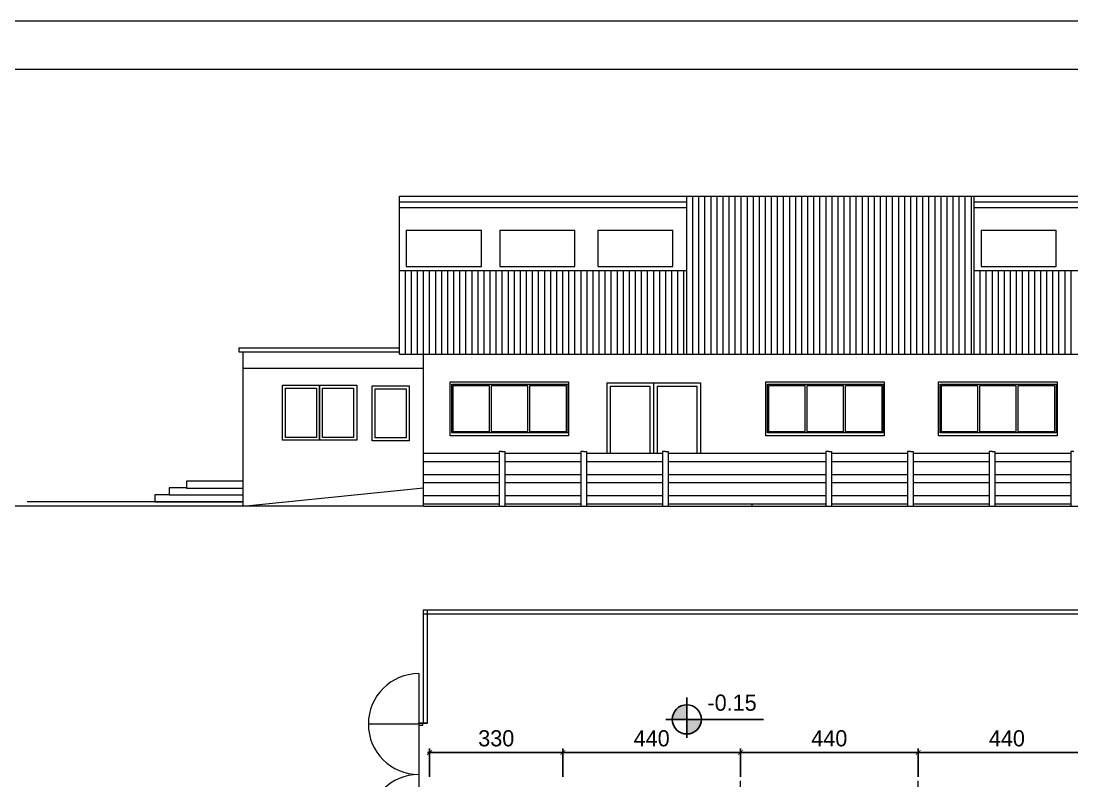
# Model space of a CAD drawing. Header units: millimetres. Extents: x 73 to 57768, y -40361 to 10065.
# Drawn here: x 4185 to 6789, y 8181 to 10065 of the extents above; entities that cross this region are included whole.
import ezdxf

# ---------------------------------------------------------------- set-up
doc = ezdxf.new("R2010")
doc.units = ezdxf.units.MM
doc.linetypes.add('ACAD_ISO04W100', pattern=[30, 24, -3, 0, -3])
for name, color, linetype, lineweight in [('1', 7, 'Continuous', 15), ('fekalna', 43, 'Continuous', 5), ('kote', 124, 'Continuous', 5), ('kote i srafura', 9, 'Continuous', 5), ('okvir', 120, 'Continuous', 13)]:
    doc.layers.add(name, color=color, linetype=linetype, lineweight=lineweight)
doc.layers.add('pogled', color=7, linetype='Continuous', lineweight=5, true_color=0x8db1c3)
doc.layers.add('TEXT', color=7, linetype='Continuous')
doc.dimstyles.new('1-200', dxfattribs={"dimtxt": 40, "dimasz": 12, "dimexe": 10, "dimexo": 10, "dimgap": 15, "dimtad": 1, "dimdec": 0, "dimtxsty": 'Standard', "dimblk": 'ARCHTICK', "dimcen": 2.5, "dimdle": 5, "dimadec": 0, "dimazin": 0, "dimtfac": 1, "dimtdec": 0, "dimtmove": 0, "dimatfit": 3, "dimldrblk": 'ARCHTICK', "dimfxl": 1, "dimarcsym": 0})

# ---------------------------------------------------------------- blocks, each defined once
blk = doc.blocks.new('_ArchTick')
at = {"layer": 'kote', "color": 0, "const_width": 0.15}
blk.add_lwpolyline([(-0.5, -0.5), (0.5, 0.5)], dxfattribs=at)
blk = doc.blocks.new('*D156')
at = {"layer": 'Defpoints', "color": 0}
for p in [(5527.8, 8251.9), (5197.8, 8181.4), (5527.8, 8181.4)]:
    blk.add_point(p, dxfattribs=at)
at = {"layer": 'kote i srafura', "color": 0, "lineweight": -2}
for p, q in [((5197.8, 8191.4), (5197.8, 8261.9)), ((5527.8, 8191.4), (5527.8, 8261.9)), ((5192.8, 8251.9), (5532.8, 8251.9))]:
    blk.add_line(p, q, dxfattribs=at)
at = {"layer": 'kote i srafura', "color": 0, "lineweight": -2, "xscale": 12, "yscale": 12, "zscale": 12, "rotation": 180}
blk.add_blockref('_ArchTick', (5197.8, 8251.9), dxfattribs=at)
at = {"layer": 'kote i srafura', "color": 0, "lineweight": -2, "xscale": 12, "yscale": 12, "zscale": 12}
blk.add_blockref('_ArchTick', (5527.8, 8251.9), dxfattribs=at)
at = {"layer": 'kote i srafura', "color": 0, "insert": (5362.8, 8286.9), "char_height": 40, "attachment_point": 5}
blk.add_mtext('330', dxfattribs=at)
blk = doc.blocks.new('*D157')
at = {"layer": 'Defpoints', "color": 0}
for p in [(5967.8, 8251.9), (5527.8, 8181.4), (5967.8, 8181.4)]:
    blk.add_point(p, dxfattribs=at)
at = {"layer": 'kote i srafura', "color": 0, "lineweight": -2}
for p, q in [((5527.8, 8191.4), (5527.8, 8261.9)), ((5967.8, 8191.4), (5967.8, 8261.9)), ((5522.8, 8251.9), (5972.8, 8251.9))]:
    blk.add_line(p, q, dxfattribs=at)
at = {"layer": 'kote i srafura', "color": 0, "lineweight": -2, "xscale": 12, "yscale": 12, "zscale": 12, "rotation": 180}
blk.add_blockref('_ArchTick', (5527.8, 8251.9), dxfattribs=at)
at = {"layer": 'kote i srafura', "color": 0, "lineweight": -2, "xscale": 12, "yscale": 12, "zscale": 12}
blk.add_blockref('_ArchTick', (5967.8, 8251.9), dxfattribs=at)
at = {"layer": 'kote i srafura', "color": 0, "insert": (5747.8, 8286.9), "char_height": 40, "attachment_point": 5}
blk.add_mtext('440', dxfattribs=at)
blk = doc.blocks.new('*D158')
at = {"layer": 'Defpoints', "color": 0}
for p in [(6407.8, 8251.9), (5967.8, 8181.4), (6407.8, 8181.4)]:
    blk.add_point(p, dxfattribs=at)
at = {"layer": 'kote i srafura', "color": 0, "lineweight": -2}
for p, q in [((5967.8, 8191.4), (5967.8, 8261.9)), ((6407.8, 8191.4), (6407.8, 8261.9)), ((5962.8, 8251.9), (6412.8, 8251.9))]:
    blk.add_line(p, q, dxfattribs=at)
at = {"layer": 'kote i srafura', "color": 0, "lineweight": -2, "xscale": 12, "yscale": 12, "zscale": 12, "rotation": 180}
blk.add_blockref('_ArchTick', (5967.8, 8251.9), dxfattribs=at)
at = {"layer": 'kote i srafura', "color": 0, "lineweight": -2, "xscale": 12, "yscale": 12, "zscale": 12}
blk.add_blockref('_ArchTick', (6407.8, 8251.9), dxfattribs=at)
at = {"layer": 'kote i srafura', "color": 0, "insert": (6187.8, 8286.9), "char_height": 40, "attachment_point": 5}
blk.add_mtext('440', dxfattribs=at)
blk = doc.blocks.new('*D159')
at = {"layer": 'Defpoints', "color": 0}
for p in [(6847.8, 8251.9), (6407.8, 8181.4), (6847.8, 8181.4)]:
    blk.add_point(p, dxfattribs=at)
at = {"layer": 'kote i srafura', "color": 0, "lineweight": -2}
for p, q in [((6407.8, 8191.4), (6407.8, 8261.9)), ((6847.8, 8191.4), (6847.8, 8261.9)), ((6402.8, 8251.9), (6852.8, 8251.9))]:
    blk.add_line(p, q, dxfattribs=at)
at = {"layer": 'kote i srafura', "color": 0, "lineweight": -2, "xscale": 12, "yscale": 12, "zscale": 12, "rotation": 180}
blk.add_blockref('_ArchTick', (6407.8, 8251.9), dxfattribs=at)
at = {"layer": 'kote i srafura', "color": 0, "lineweight": -2, "xscale": 12, "yscale": 12, "zscale": 12}
blk.add_blockref('_ArchTick', (6847.8, 8251.9), dxfattribs=at)
at = {"layer": 'kote i srafura', "color": 0, "insert": (6627.8, 8286.9), "char_height": 40, "attachment_point": 5}
blk.add_mtext('440', dxfattribs=at)

msp = doc.modelspace()

# ---------------------------------------------------------------- hatches: boundary and pattern name
at = {"layer": 'TEXT'}
h = msp.add_hatch(color=256, dxfattribs=at)
h.paths.add_polyline_path([(5834.86, 8334.069), (5834.86, 8370.305, 0.41421356), (5798.624, 8334.069)])
h.paths.add_polyline_path([(5871.096, 8334.069), (5834.86, 8334.069), (5834.86, 8297.833, 0.41421356)])

# ---------------------------------------------------------------- linework, layer by layer
for q in [(5170.907, 8324.839), (5192.775, 8324.839)]:
    msp.add_line((5180.907, 8324.839), q)
at = {"layer": '1', "color": 251, "linetype": 'ACAD_ISO04W100', "ltscale": 4}
for p, q in [((5967.775, 5845.822), (5967.775, 8181.36)), ((6407.775, 5845.822), (6407.775, 8181.36))]:
    msp.add_line(p, q, dxfattribs=at)
at = {"layer": 'fekalna'}
for p, q in [((5170.907, 8447.339), (5170.907, 8322.339)), ((5170.907, 8322.339), (5045.907, 8322.339)), ((5170.907, 8322.339), (5170.907, 8197.339)), ((5170.907, 8197.339), (5170.907, 8072.339))]:
    msp.add_line(p, q, dxfattribs=at)
msp.add_lwpolyline([(5170.907, 8319.839), (5180.907, 8319.839), (5180.907, 8324.839), (5170.907, 8324.839)], close=True, dxfattribs=at)
for centre in [(5170.907, 8322.339), (5170.907, 8072.339)]:
    msp.add_arc(centre, 125, 90, 270, dxfattribs=at)
at = {"layer": 'okvir'}
for points in [[(73.426, 10064.707), (73.426, 64.707), (14073.426, 64.707), (14073.426, 10064.707)], [(495.733, 9944.707), (495.733, 184.707), (13953.426, 184.707), (13953.426, 9944.707)]]:
    msp.add_lwpolyline(points, close=True, dxfattribs=at)
at = {"layer": 'pogled', "ltscale": 5}
for p, q in [((5122.775, 9630.681), (5834.775, 9630.681)), ((5122.775, 9446.681), (5122.775, 9630.681)), ((5122.775, 9616.681), (5834.775, 9616.681)), ((5834.775, 9238.681), (5834.775, 9630.681)), ((5834.775, 9630.681), (8622.775, 9630.681)), ((5849.775, 9238.681), (5849.775, 9630.681)), ((5864.775, 9238.681), (5864.775, 9630.681)), ((5879.775, 9238.681), (5879.775, 9630.681)), ((5894.775, 9238.681), (5894.775, 9630.681)), ((5909.775, 9238.681), (5909.775, 9630.681)), ((5924.775, 9238.681), (5924.775, 9630.681)), ((5939.775, 9238.681), (5939.775, 9630.681)), ((5954.775, 9238.681), (5954.775, 9630.681)), ((5969.775, 9238.681), (5969.775, 9630.681)), ((5984.775, 9238.681), (5984.775, 9630.681)), ((5999.775, 9238.681), (5999.775, 9630.681)), ((6014.775, 9238.681), (6014.775, 9630.681)), ((6029.775, 9238.681), (6029.775, 9630.681)), ((6044.775, 9238.681), (6044.775, 9630.681)), ((6059.775, 9238.681), (6059.775, 9630.681)), ((6074.775, 9238.681), (6074.775, 9630.681)), ((6089.775, 9238.681), (6089.775, 9630.681)), ((6104.775, 9238.681), (6104.775, 9630.681)), ((6119.775, 9238.681), (6119.775, 9630.681)), ((6134.775, 9238.681), (6134.775, 9630.681)), ((6149.775, 9238.681), (6149.775, 9630.681)), ((6164.775, 9238.681), (6164.775, 9630.681)), ((6179.775, 9238.681), (6179.775, 9630.681)), ((6194.775, 9238.681), (6194.775, 9630.681)), ((6209.775, 9238.681), (6209.775, 9630.681)), ((6224.775, 9238.681), (6224.775, 9630.681)), ((6239.775, 9238.681), (6239.775, 9630.681)), ((6254.775, 9238.681), (6254.775, 9630.681)), ((6269.775, 9238.681), (6269.775, 9630.681)), ((6284.775, 9238.681), (6284.775, 9630.681)), ((6299.775, 9238.681), (6299.775, 9630.681)), ((6314.775, 9238.681), (6314.775, 9630.681)), ((6329.775, 9238.681), (6329.775, 9630.681)), ((6344.775, 9238.681), (6344.775, 9630.681)), ((6359.775, 9238.681), (6359.775, 9630.681)), ((6374.775, 9238.681), (6374.775, 9630.681)), ((6389.775, 9238.681), (6389.775, 9630.681)), ((6404.775, 9238.681), (6404.775, 9630.681)), ((6419.775, 9238.681), (6419.775, 9630.681)), ((6434.775, 9238.681), (6434.775, 9630.681)), ((6449.775, 9238.681), (6449.775, 9630.681)), ((6464.775, 9238.681), (6464.775, 9630.681)), ((6479.775, 9238.681), (6479.775, 9630.681)), ((6494.775, 9238.681), (6494.775, 9630.681)), ((6509.775, 9238.681), (6509.775, 9630.681)), ((6524.775, 9238.681), (6524.775, 9630.681)), ((6539.775, 9238.681), (6539.775, 9630.681)), ((6546.775, 9238.681), (6546.775, 9630.681)), ((6546.775, 9616.681), (7258.775, 9616.681)), ((5122.775, 9602.681), (5834.775, 9602.681)), ((6546.775, 9602.681), (7258.775, 9602.681)), ((5139.988, 9546.681), (5325.867, 9546.681)), ((5139.988, 9546.681), (5139.988, 9456.123)), ((5325.867, 9456.123), (5325.867, 9546.681)), ((5371.918, 9546.681), (5371.918, 9456.123)), ((5371.918, 9546.681), (5557.797, 9546.681)), ((5557.797, 9456.123), (5557.797, 9546.681)), ((5614.733, 9546.681), (5614.733, 9456.123)), ((5614.733, 9546.681), (5800.613, 9546.681)), ((5800.613, 9456.123), (5800.613, 9546.681)), ((6563.988, 9546.681), (6749.867, 9546.681)), ((6563.988, 9546.681), (6563.988, 9456.123)), ((6749.867, 9456.123), (6749.867, 9546.681)), ((5139.988, 9456.123), (5325.867, 9456.123)), ((5371.918, 9456.123), (5557.797, 9456.123)), ((5614.733, 9456.123), (5800.613, 9456.123)), ((6563.988, 9456.123), (6749.867, 9456.123)), ((5122.775, 9238.681), (5122.775, 9446.681)), ((5122.775, 9446.681), (5834.775, 9446.681)), ((5137.775, 9238.681), (5137.775, 9446.681)), ((5152.775, 9238.681), (5152.775, 9446.681)), ((5167.775, 9238.681), (5167.775, 9446.681)), ((5182.775, 9238.681), (5182.775, 9446.681)), ((5197.775, 9238.681), (5197.775, 9446.681)), ((5212.775, 9238.681), (5212.775, 9446.681)), ((5227.775, 9238.681), (5227.775, 9446.681)), ((5242.775, 9238.681), (5242.775, 9446.681)), ((5257.775, 9238.681), (5257.775, 9446.681)), ((5272.775, 9238.681), (5272.775, 9446.681)), ((5287.775, 9238.681), (5287.775, 9446.681)), ((5302.775, 9238.681), (5302.775, 9446.681)), ((5317.775, 9238.681), (5317.775, 9446.681)), ((5332.775, 9238.681), (5332.775, 9446.681)), ((5347.775, 9238.681), (5347.775, 9446.681)), ((5362.775, 9238.681), (5362.775, 9446.681)), ((5377.775, 9238.681), (5377.775, 9446.681)), ((5392.775, 9238.681), (5392.775, 9446.681)), ((5407.775, 9238.681), (5407.775, 9446.681)), ((5422.775, 9238.681), (5422.775, 9446.681)), ((5437.775, 9238.681), (5437.775, 9446.681)), ((5452.775, 9238.681), (5452.775, 9446.681)), ((5467.775, 9238.681), (5467.775, 9446.681)), ((5482.775, 9238.681), (5482.775, 9446.681)), ((5497.775, 9238.681), (5497.775, 9446.681)), ((5512.775, 9238.681), (5512.775, 9446.681)), ((5527.775, 9238.681), (5527.775, 9446.681)), ((5542.775, 9238.681), (5542.775, 9446.681)), ((5557.775, 9238.681), (5557.775, 9446.681)), ((5572.775, 9238.681), (5572.775, 9446.681)), ((5587.775, 9238.681), (5587.775, 9446.681)), ((5602.775, 9238.681), (5602.775, 9446.681)), ((5617.775, 9238.681), (5617.775, 9446.681)), ((5632.775, 9238.681), (5632.775, 9446.681)), ((5647.775, 9238.681), (5647.775, 9446.681)), ((5662.775, 9238.681), (5662.775, 9446.681)), ((5677.775, 9238.681), (5677.775, 9446.681)), ((5692.775, 9238.681), (5692.775, 9446.681)), ((5707.775, 9238.681), (5707.775, 9446.681)), ((5722.775, 9238.681), (5722.775, 9446.681)), ((5737.775, 9238.681), (5737.775, 9446.681)), ((5752.775, 9238.681), (5752.775, 9446.681)), ((5767.775, 9238.681), (5767.775, 9446.681)), ((5782.775, 9238.681), (5782.775, 9446.681)), ((5797.775, 9238.681), (5797.775, 9446.681)), ((5812.775, 9238.681), (5812.775, 9446.681)), ((5827.775, 9238.681), (5827.775, 9446.681)), ((6546.775, 9446.681), (7258.775, 9446.681)), ((6561.775, 9238.681), (6561.775, 9446.681)), ((6576.775, 9238.681), (6576.775, 9446.681)), ((6591.775, 9238.681), (6591.775, 9446.681)), ((6606.775, 9238.681), (6606.775, 9446.681)), ((6621.775, 9238.681), (6621.775, 9446.681)), ((6636.775, 9238.681), (6636.775, 9446.681)), ((6651.775, 9238.681), (6651.775, 9446.681)), ((6666.775, 9238.681), (6666.775, 9446.681)), ((6681.775, 9238.681), (6681.775, 9446.681)), ((6696.775, 9238.681), (6696.775, 9446.681)), ((6711.775, 9238.681), (6711.775, 9446.681)), ((6726.775, 9238.681), (6726.775, 9446.681)), ((6741.775, 9238.681), (6741.775, 9446.681)), ((6756.775, 9238.681), (6756.775, 9446.681)), ((6771.775, 9238.681), (6771.775, 9446.681)), ((6786.775, 9238.681), (6786.775, 9446.681)), ((4724.775, 9254.616), (5122.775, 9254.616)), ((4724.775, 9254.616), (4724.775, 9244.616)), ((4724.775, 9244.616), (5122.775, 9244.616)), ((4734.775, 9244.616), (4734.775, 8862.681)), ((5122.775, 9238.681), (8622.775, 9238.681)), ((5182.775, 8862.681), (5182.775, 9238.681)), ((4734.775, 9204.616), (5182.775, 9204.616)), ((4734.775, 8862.681), (5182.775, 8907.681)), ((5182.775, 8862.681), (4022.992, 8862.681)), ((5182.775, 8862.681), (8622.775, 8862.681)), ((5182.775, 8605.822), (8622.775, 8605.822)), ((5182.775, 8324.839), (5182.775, 8605.822)), ((5182.775, 8595.822), (8622.775, 8595.822)), ((5192.775, 8324.839), (5192.775, 8605.822))]:
    msp.add_line(p, q, dxfattribs=at)
for points in [[(5248.562, 9170.831), (5541.932, 9170.831), (5541.932, 9036.69), (5248.562, 9036.69)], [(5252.444, 9164.733), (5539.714, 9164.733), (5539.714, 9043.896), (5252.444, 9043.896)], [(6030.492, 9170.831), (6323.862, 9170.831), (6323.862, 9036.69), (6030.492, 9036.69)], [(6034.374, 9164.733), (6321.644, 9164.733), (6321.644, 9043.896), (6034.374, 9043.896)], [(6458.562, 9170.831), (6751.932, 9170.831), (6751.932, 9036.69), (6458.562, 9036.69)], [(6462.444, 9164.733), (6749.714, 9164.733), (6749.714, 9043.896), (6462.444, 9043.896)], [(4833.029, 9162.084), (4925.114, 9162.084), (4925.114, 9025.795), (4833.029, 9025.795)], [(4840.536, 9154.66), (4917.222, 9154.66), (4917.222, 9032.721), (4840.536, 9032.721)], [(4925.114, 9162.084), (5017.199, 9162.084), (5017.199, 9025.795), (4925.114, 9025.795)], [(4932.621, 9154.66), (5009.307, 9154.66), (5009.307, 9032.721), (4932.621, 9032.721)], [(5055.305, 9160.905), (5147.39, 9160.905), (5147.39, 9024.616), (5055.305, 9024.616)], [(5062.813, 9153.481), (5139.498, 9153.481), (5139.498, 9031.541), (5062.813, 9031.541)]]:
    msp.add_lwpolyline(points, close=True, dxfattribs=at)
for points in [[(5636.348, 9167.681), (5752.735, 9167.681), (5752.735, 8992.681)], [(5636.348, 9167.681), (5636.348, 8992.681)], [(5752.735, 9167.681), (5869.123, 9167.681), (5869.123, 8992.681)], [(5752.735, 9167.681), (5752.735, 8992.681)], [(5645.337, 9159.521), (5645.337, 8992.681)], [(5645.337, 9159.521), (5743.038, 9159.521), (5743.038, 8992.681)], [(5761.724, 9159.521), (5761.724, 8992.681)], [(5761.724, 9159.521), (5859.426, 9159.521), (5859.426, 8992.681)], [(4735.023, 8924.616), (4595.811, 8924.616), (4595.811, 8907.438), (4552.844, 8907.438), (4552.844, 8890.259), (4516.752, 8890.259), (4516.752, 8873.397), (4734.147, 8873.397), (4200.484, 8873.397)], [(4595.07, 8907.339), (4733.862, 8907.339)], [(4552.844, 8890.091), (4733.495, 8890.091)]]:
    msp.add_lwpolyline(points, dxfattribs=at)
at = {"layer": 'pogled'}
for points in [[(5256.043, 9046.282), (5256.043, 9161.282)], [(5256.043, 9161.282), (5346.043, 9161.282)], [(5346.043, 9046.282), (5346.043, 9161.282)], [(5351.043, 9161.282), (5441.043, 9161.282)], [(5351.043, 9046.282), (5351.043, 9161.282)], [(5441.043, 9046.282), (5441.043, 9161.282)], [(5446.043, 9161.282), (5536.043, 9161.282)], [(5446.043, 9046.282), (5446.043, 9161.282)], [(5536.043, 9161.282), (5536.043, 9046.282)], [(6037.974, 9046.282), (6037.974, 9161.282)], [(6037.974, 9161.282), (6127.974, 9161.282)], [(6127.974, 9046.282), (6127.974, 9161.282)], [(6132.974, 9161.282), (6222.974, 9161.282)], [(6132.974, 9046.282), (6132.974, 9161.282)], [(6222.974, 9046.282), (6222.974, 9161.282)], [(6227.974, 9161.282), (6317.974, 9161.282)], [(6227.974, 9046.282), (6227.974, 9161.282)], [(6317.974, 9161.282), (6317.974, 9046.282)], [(6466.043, 9046.282), (6466.043, 9161.282)], [(6466.043, 9161.282), (6556.043, 9161.282)], [(6556.043, 9046.282), (6556.043, 9161.282)], [(6561.043, 9161.282), (6651.043, 9161.282)], [(6561.043, 9046.282), (6561.043, 9161.282)], [(6651.043, 9046.282), (6651.043, 9161.282)], [(6656.043, 9161.282), (6746.043, 9161.282)], [(6656.043, 9046.282), (6656.043, 9161.282)], [(6746.043, 9161.282), (6746.043, 9046.282)], [(5346.043, 9046.282), (5256.043, 9046.282)], [(5441.043, 9046.282), (5351.043, 9046.282)], [(5536.043, 9046.282), (5446.043, 9046.282)], [(6127.974, 9046.282), (6037.974, 9046.282)], [(6222.974, 9046.282), (6132.974, 9046.282)], [(6317.974, 9046.282), (6227.974, 9046.282)], [(6556.043, 9046.282), (6466.043, 9046.282)], [(6651.043, 9046.282), (6561.043, 9046.282)], [(6746.043, 9046.282), (6656.043, 9046.282)], [(5369.672, 8992.681), (5181.272, 8992.681)], [(5376.672, 8997.681), (5369.672, 8997.681), (5369.672, 8862.681)], [(5376.672, 8997.681), (5383.672, 8997.681), (5383.672, 8862.681)], [(5572.072, 8992.681), (5383.672, 8992.681)], [(5579.072, 8997.681), (5572.072, 8997.681), (5572.072, 8862.681)], [(5579.072, 8997.681), (5586.072, 8997.681), (5586.072, 8862.681)], [(5774.472, 8992.681), (5586.072, 8992.681)], [(5781.472, 8997.681), (5774.472, 8997.681), (5774.472, 8862.681)], [(5781.931, 8997.681), (5788.931, 8997.681), (5788.931, 8862.681)], [(6179.272, 8992.681), (5788.472, 8992.681)], [(6179.272, 8992.681), (5990.872, 8992.681)], [(6186.272, 8997.681), (6179.272, 8997.681), (6179.272, 8862.681)], [(6186.272, 8997.681), (6193.272, 8997.681), (6193.272, 8862.681)], [(6381.672, 8992.681), (6193.272, 8992.681)], [(6388.672, 8997.681), (6381.672, 8997.681), (6381.672, 8862.681)], [(6388.672, 8997.681), (6395.672, 8997.681), (6395.672, 8862.681)], [(6584.072, 8992.681), (6395.672, 8992.681)], [(6591.072, 8997.681), (6584.072, 8997.681), (6584.072, 8862.681)], [(6591.072, 8997.681), (6598.072, 8997.681), (6598.072, 8862.681)], [(6786.472, 8992.681), (6598.072, 8992.681)], [(6793.472, 8997.681), (6786.472, 8997.681), (6786.472, 8862.681)], [(5369.672, 8972.681), (5181.272, 8972.681)], [(5572.072, 8972.681), (5383.672, 8972.681)], [(5774.472, 8972.681), (5586.072, 8972.681)], [(6179.272, 8972.681), (5788.472, 8972.681)], [(6179.272, 8972.681), (5990.872, 8972.681)], [(6381.672, 8972.681), (6193.272, 8972.681)], [(6584.072, 8972.681), (6395.672, 8972.681)], [(6786.472, 8972.681), (6598.072, 8972.681)], [(5369.672, 8940.181), (5181.272, 8940.181)], [(5572.072, 8940.181), (5383.672, 8940.181)], [(5774.472, 8940.181), (5586.072, 8940.181)], [(6179.272, 8940.181), (5788.472, 8940.181)], [(6179.272, 8940.181), (5990.872, 8940.181)], [(6381.672, 8940.181), (6193.272, 8940.181)], [(6584.072, 8940.181), (6395.672, 8940.181)], [(6786.472, 8940.181), (6598.072, 8940.181)], [(5369.672, 8920.181), (5181.272, 8920.181)], [(5572.072, 8920.181), (5383.672, 8920.181)], [(5774.472, 8920.181), (5586.072, 8920.181)], [(6179.272, 8920.181), (5788.472, 8920.181)], [(6179.272, 8920.181), (5990.872, 8920.181)], [(6381.672, 8920.181), (6193.272, 8920.181)], [(6584.072, 8920.181), (6395.672, 8920.181)], [(6786.472, 8920.181), (6598.072, 8920.181)], [(5369.672, 8887.681), (5181.272, 8887.681)], [(5572.072, 8887.681), (5383.672, 8887.681)], [(5774.472, 8887.681), (5586.072, 8887.681)], [(6179.272, 8887.681), (5788.472, 8887.681)], [(6179.272, 8887.681), (5990.872, 8887.681)], [(6381.672, 8887.681), (6193.272, 8887.681)], [(6584.072, 8887.681), (6395.672, 8887.681)], [(6786.472, 8887.681), (6598.072, 8887.681)], [(5369.672, 8867.681), (5181.272, 8867.681)], [(5572.072, 8867.681), (5383.672, 8867.681)], [(5774.472, 8867.681), (5586.072, 8867.681)], [(5996.712, 8867.681), (5788.472, 8867.681)], [(6179.272, 8867.681), (5990.872, 8867.681)], [(5996.712, 8862.681), (5996.712, 8867.681)], [(6381.672, 8867.681), (6193.272, 8867.681)], [(6584.072, 8867.681), (6395.672, 8867.681)], [(6786.472, 8867.681), (6598.072, 8867.681)]]:
    msp.add_lwpolyline(points, dxfattribs=at)
at = {"layer": 'TEXT'}
for p, q in [((5834.86, 8388.211), (5834.86, 8288.211)), ((5783.088, 8334.069), (6024.519, 8334.069))]:
    msp.add_line(p, q, dxfattribs=at)
msp.add_circle((5834.86, 8334.069), 36.236, dxfattribs=at)

# ---------------------------------------------------------------- texts
at = {"layer": 'TEXT', "insert": (5886.045, 8395.476), "char_height": 40, "width": 259.799, "attachment_point": 1}
msp.add_mtext('-0.15', dxfattribs=at)

# ---------------------------------------------------------------- dimensions: what is measured, and where the dimension line sits
at = {"layer": 'kote i srafura'}
dim = msp.add_linear_dim(base=(5527.775, 8251.859), p1=(5197.775, 8181.36), p2=(5527.775, 8181.36), dimstyle='1-200', dxfattribs=at)
dim.commit()
dim.dimension.update_dxf_attribs({"geometry": '*D156', "text_midpoint": (5362.775, 8286.859)})
for base, p1, p2, picture, middle in [((5967.775, 8251.859), (5527.775, 8181.36), (5967.775, 8181.36), '*D157', (5747.775, 8286.859)), ((6407.775, 8251.859), (5967.775, 8181.36), (6407.775, 8181.36), '*D158', (6187.775, 8286.859)), ((6847.775, 8251.859), (6407.775, 8181.36), (6847.775, 8181.36), '*D159', (6627.775, 8286.859))]:
    dim = msp.add_linear_dim(base=base, p1=p1, p2=p2, dimstyle='1-200', override={"dimtmove": 1}, dxfattribs=at)
    dim.commit()
    dim.dimension.update_dxf_attribs({"geometry": picture, "text_midpoint": middle})

doc.saveas('drawing.dxf')
